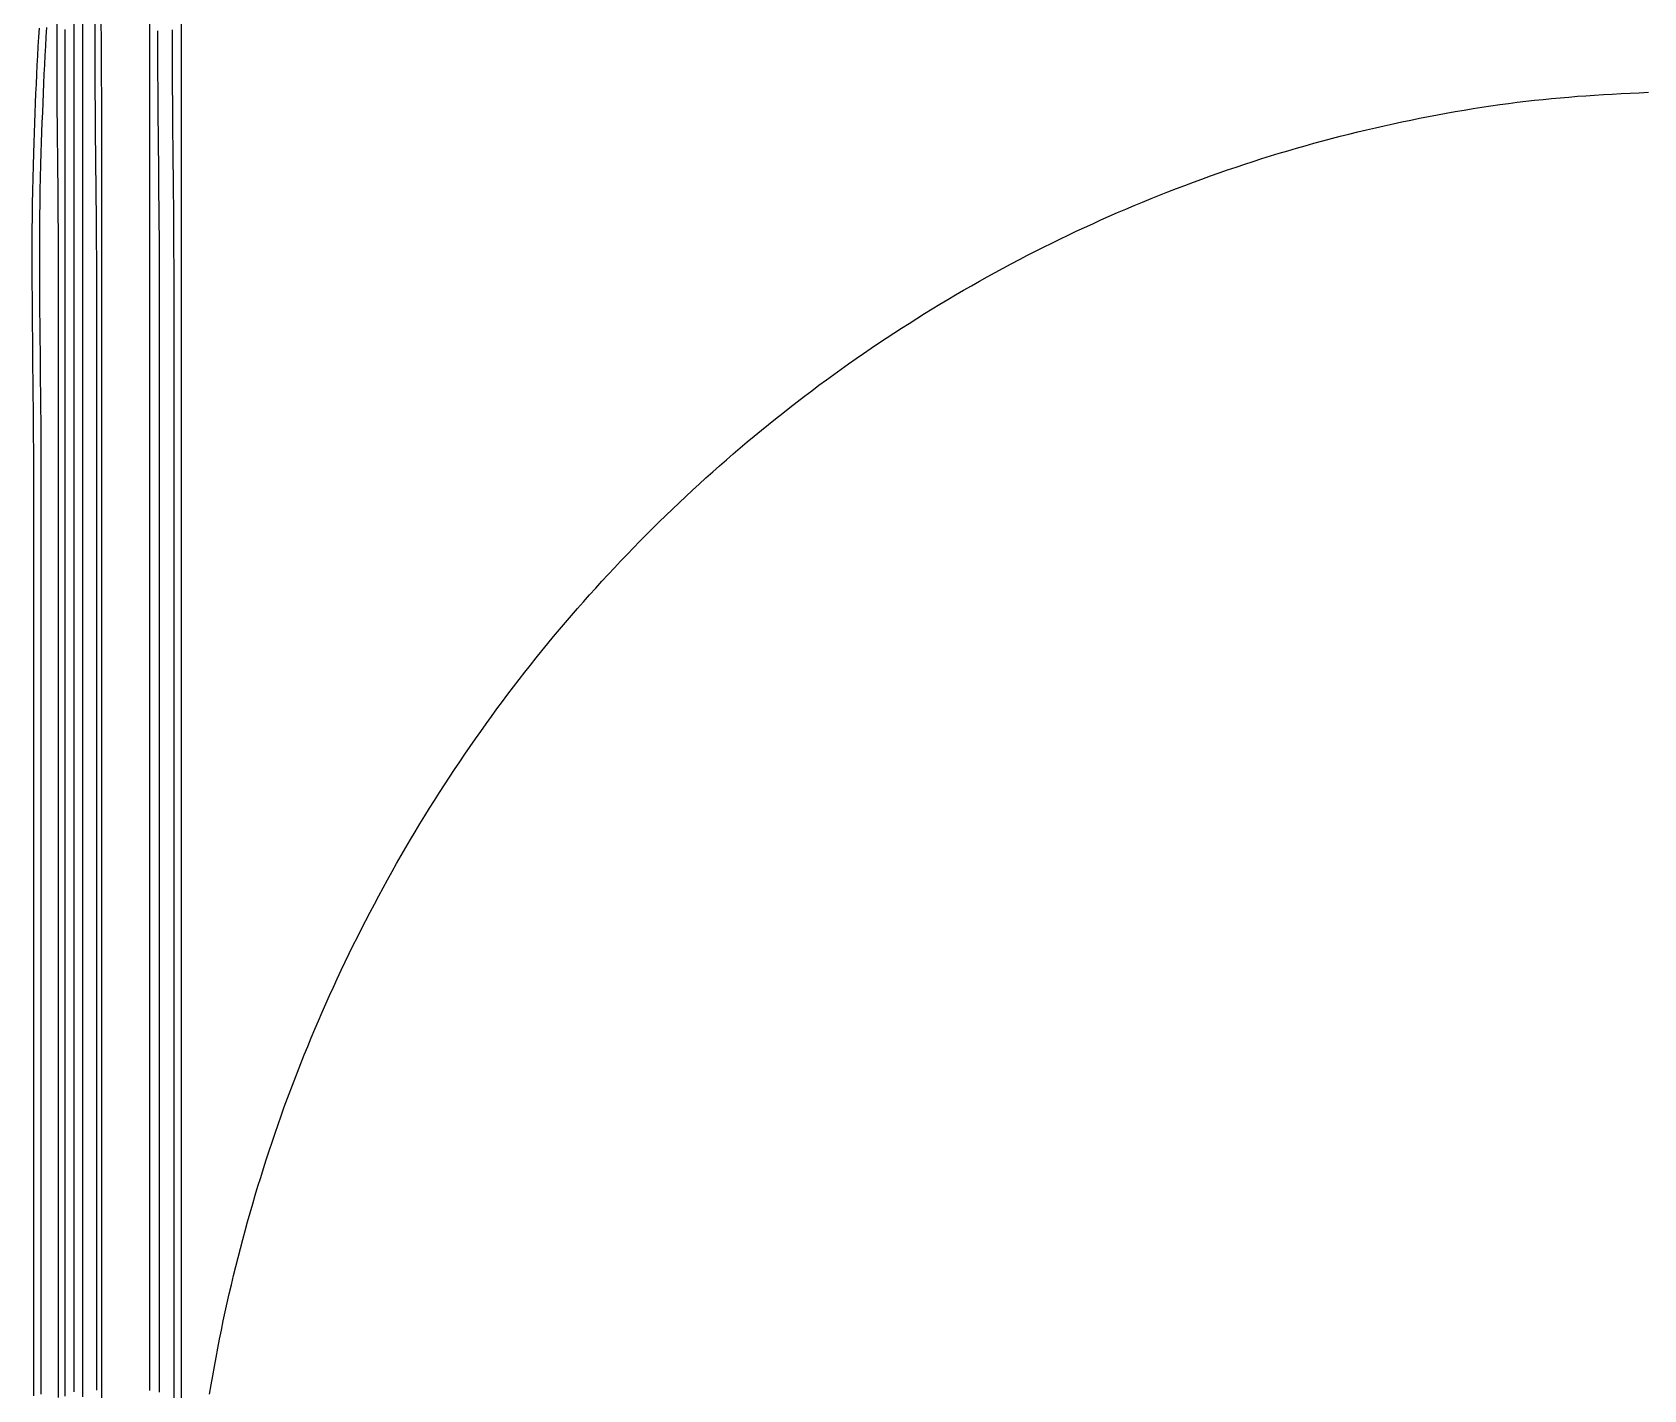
# Model space of a CAD drawing. Header units: millimetres. Extents: x -253 to 256, y -315 to 312.
# Drawn here: x -188.63 to -157.93, y -36.68 to -10.81 of the extents above; entities that cross this region are included whole.
import ezdxf

# ---------------------------------------------------------------- set-up
doc = ezdxf.new("R2010")
doc.units = ezdxf.units.MM
doc.layers.add('SKETCH', color=5, linetype='Continuous')

msp = doc.modelspace()

# ---------------------------------------------------------------- linework, layer by layer
at = {"layer": 'SKETCH', "flags": 128}
for points in [[(-188.603, -36.792), (-188.603, -36.535), (-188.603, -36.277), (-188.603, -36.02), (-188.603, -35.762), (-188.603, -35.505), (-188.603, -35.248), (-188.603, -34.99), (-188.603, -34.733), (-188.603, -34.475), (-188.603, -34.218), (-188.603, -33.961), (-188.603, -33.703), (-188.603, -33.446), (-188.603, -33.188), (-188.603, -32.931), (-188.603, -32.674), (-188.603, -32.416), (-188.603, -32.159), (-188.603, -31.901), (-188.603, -31.644), (-188.603, -31.387), (-188.603, -31.129), (-188.603, -30.872), (-188.603, -30.614), (-188.603, -30.357), (-188.603, -30.1), (-188.603, -29.842), (-188.603, -29.585), (-188.603, -29.327), (-188.603, -29.07), (-188.603, -28.813), (-188.603, -28.555), (-188.603, -28.298), (-188.603, -28.04), (-188.603, -27.783), (-188.603, -27.526), (-188.603, -27.268), (-188.603, -27.011), (-188.603, -26.753), (-188.603, -26.496), (-188.603, -26.239), (-188.603, -25.981), (-188.603, -25.724), (-188.603, -25.466), (-188.603, -25.209), (-188.603, -24.952), (-188.603, -24.694), (-188.603, -24.437), (-188.603, -24.179), (-188.603, -23.922), (-188.603, -23.665), (-188.603, -23.407), (-188.603, -23.15), (-188.603, -22.893), (-188.603, -22.635), (-188.603, -22.378), (-188.603, -22.12), (-188.603, -21.863), (-188.603, -21.606), (-188.603, -21.348), (-188.603, -21.091), (-188.603, -20.833), (-188.603, -20.576), (-188.603, -20.319), (-188.603, -20.061), (-188.603, -19.804), (-188.603, -19.546), (-188.603, -19.289), (-188.603, -19.031), (-188.604, -18.771), (-188.606, -18.509), (-188.608, -18.246), (-188.61, -17.983), (-188.612, -17.718), (-188.615, -17.453), (-188.618, -17.188), (-188.62, -16.923), (-188.623, -16.658), (-188.626, -16.394), (-188.628, -16.13), (-188.63, -15.868), (-188.631, -15.606), (-188.632, -15.346), (-188.632, -15.088), (-188.632, -14.831), (-188.631, -14.577), (-188.629, -14.325), (-188.626, -14.076), (-188.622, -13.83), (-188.617, -13.587), (-188.611, -13.347), (-188.603, -13.111), (-188.596, -12.917), (-188.589, -12.725), (-188.583, -12.535), (-188.576, -12.348), (-188.568, -12.162), (-188.561, -11.978), (-188.553, -11.796), (-188.545, -11.615), (-188.536, -11.436), (-188.527, -11.258), (-188.517, -11.081), (-188.506, -10.904), (-188.495, -10.729)], [(-188.461, -36.764), (-188.461, -36.507), (-188.461, -36.25), (-188.461, -35.992), (-188.461, -35.735), (-188.461, -35.478), (-188.461, -35.221), (-188.461, -34.964), (-188.461, -34.706), (-188.461, -34.449), (-188.461, -34.192), (-188.461, -33.935), (-188.461, -33.678), (-188.461, -33.42), (-188.461, -33.163), (-188.461, -32.906), (-188.461, -32.649), (-188.461, -32.392), (-188.461, -32.134), (-188.461, -31.877), (-188.461, -31.62), (-188.461, -31.363), (-188.461, -31.106), (-188.461, -30.848), (-188.461, -30.591), (-188.461, -30.334), (-188.461, -30.077), (-188.461, -29.82), (-188.461, -29.562), (-188.461, -29.305), (-188.461, -29.048), (-188.461, -28.791), (-188.461, -28.534), (-188.461, -28.276), (-188.461, -28.019), (-188.461, -27.762), (-188.461, -27.505), (-188.461, -27.248), (-188.461, -26.99), (-188.461, -26.733), (-188.461, -26.476), (-188.461, -26.219), (-188.461, -25.962), (-188.461, -25.704), (-188.461, -25.447), (-188.461, -25.19), (-188.461, -24.933), (-188.461, -24.676), (-188.461, -24.418), (-188.461, -24.161), (-188.461, -23.904), (-188.461, -23.647), (-188.461, -23.39), (-188.461, -23.132), (-188.461, -22.875), (-188.461, -22.618), (-188.461, -22.361), (-188.461, -22.104), (-188.461, -21.846), (-188.461, -21.589), (-188.461, -21.332), (-188.461, -21.075), (-188.461, -20.818), (-188.461, -20.56), (-188.461, -20.303), (-188.461, -20.046), (-188.461, -19.789), (-188.461, -19.532), (-188.461, -19.274), (-188.461, -19.016), (-188.462, -18.756), (-188.463, -18.495), (-188.465, -18.233), (-188.467, -17.969), (-188.47, -17.705), (-188.472, -17.44), (-188.475, -17.175), (-188.478, -16.91), (-188.48, -16.646), (-188.483, -16.382), (-188.485, -16.118), (-188.487, -15.856), (-188.488, -15.594), (-188.489, -15.334), (-188.49, -15.076), (-188.489, -14.82), (-188.488, -14.566), (-188.486, -14.315), (-188.483, -14.066), (-188.479, -13.82), (-188.474, -13.577), (-188.468, -13.337), (-188.461, -13.102), (-188.454, -12.907), (-188.447, -12.715), (-188.44, -12.526), (-188.433, -12.338), (-188.426, -12.153), (-188.418, -11.969), (-188.411, -11.787), (-188.402, -11.606), (-188.394, -11.427), (-188.385, -11.249), (-188.375, -11.072), (-188.364, -10.896), (-188.353, -10.721)], [(-188.129, -36.825), (-188.129, -36.547), (-188.129, -36.27), (-188.129, -35.992), (-188.129, -35.714), (-188.129, -35.437), (-188.129, -35.159), (-188.129, -34.881), (-188.129, -34.603), (-188.129, -34.326), (-188.129, -34.048), (-188.129, -33.77), (-188.129, -33.493), (-188.129, -33.215), (-188.129, -32.937), (-188.129, -32.659), (-188.129, -32.382), (-188.129, -32.104), (-188.129, -31.826), (-188.129, -31.549), (-188.129, -31.271), (-188.129, -30.993), (-188.129, -30.716), (-188.129, -30.438), (-188.129, -30.16), (-188.129, -29.882), (-188.129, -29.605), (-188.129, -29.327), (-188.129, -29.049), (-188.129, -28.772), (-188.129, -28.494), (-188.129, -28.216), (-188.129, -27.938), (-188.129, -27.661), (-188.129, -27.383), (-188.129, -27.105), (-188.129, -26.828), (-188.129, -26.55), (-188.129, -26.272), (-188.129, -25.995), (-188.129, -25.717), (-188.129, -25.439), (-188.129, -25.161), (-188.129, -24.884), (-188.129, -24.606), (-188.129, -24.328), (-188.129, -24.051), (-188.129, -23.773), (-188.129, -23.495), (-188.129, -23.217), (-188.129, -22.94), (-188.129, -22.662), (-188.129, -22.384), (-188.129, -22.107), (-188.129, -21.829), (-188.129, -21.551), (-188.129, -21.273), (-188.129, -20.996), (-188.129, -20.718), (-188.129, -20.44), (-188.129, -20.163), (-188.129, -19.885), (-188.129, -19.607), (-188.129, -19.33), (-188.129, -19.052), (-188.129, -18.774), (-188.129, -18.496), (-188.129, -18.219), (-188.129, -17.941), (-188.129, -17.663), (-188.129, -17.386), (-188.129, -17.108), (-188.129, -16.83), (-188.129, -16.552), (-188.129, -16.275), (-188.129, -15.997), (-188.129, -15.719), (-188.129, -15.44), (-188.13, -15.159), (-188.132, -14.876), (-188.134, -14.592), (-188.136, -14.306), (-188.139, -14.019), (-188.141, -13.731), (-188.144, -13.443), (-188.147, -13.156), (-188.15, -12.868), (-188.153, -12.581), (-188.155, -12.295), (-188.157, -12.011), (-188.159, -11.728), (-188.16, -11.446), (-188.16, -11.167), (-188.16, -10.891), (-188.158, -10.618)], [(-187.836, -36.719), (-187.836, -36.461), (-187.836, -36.203), (-187.836, -35.945), (-187.836, -35.687), (-187.836, -35.429), (-187.836, -35.17), (-187.836, -34.912), (-187.836, -34.654), (-187.836, -34.396), (-187.836, -34.138), (-187.836, -33.88), (-187.836, -33.622), (-187.836, -33.363), (-187.836, -33.105), (-187.836, -32.847), (-187.836, -32.589), (-187.836, -32.331), (-187.836, -32.073), (-187.836, -31.815), (-187.836, -31.556), (-187.836, -31.298), (-187.836, -31.04), (-187.836, -30.782), (-187.836, -30.524), (-187.836, -30.266), (-187.836, -30.008), (-187.836, -29.749), (-187.836, -29.491), (-187.836, -29.233), (-187.836, -28.975), (-187.836, -28.717), (-187.836, -28.459), (-187.836, -28.2), (-187.836, -27.942), (-187.836, -27.684), (-187.836, -27.426), (-187.836, -27.168), (-187.836, -26.91), (-187.836, -26.652), (-187.836, -26.393), (-187.836, -26.135), (-187.836, -25.877), (-187.836, -25.619), (-187.836, -25.361), (-187.836, -25.103), (-187.836, -24.845), (-187.836, -24.586), (-187.836, -24.328), (-187.836, -24.07), (-187.836, -23.812), (-187.836, -23.554), (-187.836, -23.296), (-187.836, -23.038), (-187.836, -22.779), (-187.836, -22.521), (-187.836, -22.263), (-187.836, -22.005), (-187.836, -21.747), (-187.836, -21.489), (-187.836, -21.23), (-187.836, -20.972), (-187.836, -20.714), (-187.836, -20.456), (-187.836, -20.198), (-187.836, -19.94), (-187.836, -19.682), (-187.836, -19.423), (-187.836, -19.165), (-187.836, -18.907), (-187.836, -18.649), (-187.836, -18.391), (-187.836, -18.133), (-187.836, -17.875), (-187.836, -17.616), (-187.836, -17.358), (-187.836, -17.1), (-187.836, -16.842), (-187.836, -16.584), (-187.836, -16.326), (-187.836, -16.068), (-187.836, -15.809), (-187.836, -15.551), (-187.836, -15.293), (-187.836, -15.035), (-187.836, -14.777), (-187.836, -14.519), (-187.836, -14.26), (-187.836, -14.002), (-187.836, -13.744), (-187.836, -13.486), (-187.836, -13.228), (-187.836, -12.97), (-187.836, -12.712), (-187.836, -12.453), (-187.836, -12.195), (-187.836, -11.937), (-187.836, -11.679), (-187.836, -11.421), (-187.836, -11.163), (-187.836, -10.905), (-187.836, -10.646)], [(-187.666, -36.81), (-187.666, -36.543), (-187.666, -36.275), (-187.666, -36.008), (-187.666, -35.74), (-187.666, -35.473), (-187.666, -35.205), (-187.666, -34.938), (-187.666, -34.671), (-187.666, -34.403), (-187.666, -34.136), (-187.666, -33.868), (-187.666, -33.601), (-187.666, -33.333), (-187.666, -33.066), (-187.666, -32.798), (-187.666, -32.531), (-187.666, -32.264), (-187.666, -31.996), (-187.666, -31.729), (-187.666, -31.461), (-187.666, -31.194), (-187.666, -30.926), (-187.666, -30.659), (-187.666, -30.391), (-187.666, -30.124), (-187.666, -29.856), (-187.666, -29.589), (-187.666, -29.321), (-187.666, -29.054), (-187.666, -28.787), (-187.666, -28.519), (-187.666, -28.252), (-187.666, -27.984), (-187.666, -27.717), (-187.666, -27.449), (-187.666, -27.182), (-187.666, -26.914), (-187.666, -26.647), (-187.666, -26.379), (-187.666, -26.112), (-187.666, -25.844), (-187.666, -25.577), (-187.666, -25.309), (-187.666, -25.042), (-187.666, -24.774), (-187.666, -24.507), (-187.666, -24.239), (-187.666, -23.972), (-187.666, -23.704), (-187.666, -23.437), (-187.666, -23.169), (-187.666, -22.902), (-187.666, -22.634), (-187.666, -22.367), (-187.666, -22.099), (-187.666, -21.832), (-187.666, -21.564), (-187.666, -21.297), (-187.666, -21.029), (-187.666, -20.762), (-187.666, -20.494), (-187.666, -20.227), (-187.666, -19.959), (-187.666, -19.692), (-187.666, -19.424), (-187.666, -19.157), (-187.666, -18.889), (-187.666, -18.622), (-187.666, -18.354), (-187.666, -18.087), (-187.666, -17.819), (-187.666, -17.552), (-187.666, -17.284), (-187.666, -17.017), (-187.666, -16.749), (-187.666, -16.482), (-187.666, -16.215), (-187.666, -15.947), (-187.666, -15.68), (-187.666, -15.412), (-187.666, -15.145), (-187.666, -14.877), (-187.666, -14.61), (-187.666, -14.342), (-187.666, -14.075), (-187.666, -13.808), (-187.666, -13.54), (-187.666, -13.273), (-187.666, -13.005), (-187.666, -12.738), (-187.666, -12.47), (-187.666, -12.203), (-187.666, -11.935), (-187.666, -11.668), (-187.666, -11.4), (-187.666, -11.133), (-187.666, -10.866), (-187.666, -10.598)], [(-187.403, -36.683), (-187.403, -36.406), (-187.403, -36.13), (-187.403, -35.853), (-187.403, -35.576), (-187.403, -35.3), (-187.403, -35.023), (-187.403, -34.747), (-187.403, -34.47), (-187.403, -34.193), (-187.403, -33.917), (-187.403, -33.64), (-187.403, -33.363), (-187.403, -33.087), (-187.403, -32.81), (-187.403, -32.533), (-187.403, -32.257), (-187.403, -31.98), (-187.403, -31.704), (-187.403, -31.427), (-187.403, -31.15), (-187.403, -30.874), (-187.403, -30.597), (-187.403, -30.32), (-187.403, -30.044), (-187.403, -29.767), (-187.403, -29.49), (-187.403, -29.214), (-187.403, -28.937), (-187.403, -28.661), (-187.403, -28.384), (-187.403, -28.107), (-187.403, -27.831), (-187.403, -27.554), (-187.403, -27.277), (-187.403, -27.001), (-187.403, -26.724), (-187.403, -26.447), (-187.403, -26.171), (-187.403, -25.894), (-187.403, -25.618), (-187.403, -25.341), (-187.403, -25.064), (-187.403, -24.788), (-187.403, -24.511), (-187.403, -24.234), (-187.403, -23.958), (-187.403, -23.681), (-187.403, -23.404), (-187.403, -23.128), (-187.403, -22.851), (-187.403, -22.575), (-187.403, -22.298), (-187.403, -22.021), (-187.403, -21.745), (-187.403, -21.468), (-187.403, -21.191), (-187.403, -20.915), (-187.403, -20.638), (-187.403, -20.361), (-187.403, -20.085), (-187.403, -19.808), (-187.403, -19.532), (-187.403, -19.255), (-187.403, -18.978), (-187.403, -18.702), (-187.403, -18.425), (-187.403, -18.148), (-187.403, -17.872), (-187.403, -17.595), (-187.403, -17.318), (-187.403, -17.042), (-187.403, -16.765), (-187.403, -16.489), (-187.403, -16.212), (-187.403, -15.935), (-187.403, -15.659), (-187.403, -15.381), (-187.404, -15.101), (-187.406, -14.819), (-187.408, -14.535), (-187.41, -14.25), (-187.413, -13.965), (-187.416, -13.678), (-187.418, -13.392), (-187.421, -13.105), (-187.424, -12.818), (-187.427, -12.533), (-187.429, -12.248), (-187.431, -11.964), (-187.433, -11.682), (-187.434, -11.402), (-187.434, -11.124), (-187.434, -10.849), (-187.432, -10.577)], [(-187.309, -36.913), (-187.309, -36.653), (-187.309, -36.393), (-187.309, -36.134), (-187.309, -35.874), (-187.309, -35.614), (-187.309, -35.355), (-187.309, -35.095), (-187.309, -34.835), (-187.309, -34.576), (-187.309, -34.316), (-187.309, -34.056), (-187.309, -33.797), (-187.309, -33.537), (-187.309, -33.277), (-187.309, -33.017), (-187.309, -32.758), (-187.309, -32.498), (-187.309, -32.238), (-187.309, -31.979), (-187.309, -31.719), (-187.309, -31.459), (-187.309, -31.2), (-187.309, -30.94), (-187.309, -30.68), (-187.309, -30.421), (-187.309, -30.161), (-187.309, -29.901), (-187.309, -29.642), (-187.309, -29.382), (-187.309, -29.122), (-187.309, -28.863), (-187.309, -28.603), (-187.309, -28.343), (-187.309, -28.084), (-187.309, -27.824), (-187.309, -27.564), (-187.309, -27.305), (-187.309, -27.045), (-187.309, -26.785), (-187.309, -26.526), (-187.309, -26.266), (-187.309, -26.006), (-187.309, -25.747), (-187.309, -25.487), (-187.309, -25.227), (-187.309, -24.967), (-187.309, -24.708), (-187.309, -24.448), (-187.309, -24.188), (-187.309, -23.929), (-187.309, -23.669), (-187.309, -23.409), (-187.309, -23.149), (-187.309, -22.89), (-187.309, -22.63), (-187.309, -22.37), (-187.309, -22.111), (-187.309, -21.851), (-187.309, -21.591), (-187.309, -21.331), (-187.309, -21.072), (-187.309, -20.812), (-187.309, -20.552), (-187.309, -20.293), (-187.309, -20.033), (-187.309, -19.773), (-187.309, -19.513), (-187.309, -19.254), (-187.309, -18.994), (-187.309, -18.734), (-187.309, -18.474), (-187.309, -18.215), (-187.309, -17.955), (-187.309, -17.695), (-187.309, -17.436), (-187.309, -17.176), (-187.309, -16.916), (-187.309, -16.657), (-187.309, -16.397), (-187.309, -16.137), (-187.309, -15.878), (-187.309, -15.618), (-187.309, -15.358), (-187.309, -15.099), (-187.309, -14.839), (-187.309, -14.579), (-187.309, -14.32), (-187.309, -14.06), (-187.309, -13.8), (-187.309, -13.541), (-187.309, -13.281), (-187.309, -13.021), (-187.309, -12.762), (-187.309, -12.502), (-187.309, -12.242), (-187.309, -11.982), (-187.31, -11.719), (-187.311, -11.455), (-187.313, -11.19), (-187.315, -10.924), (-187.317, -10.657)], [(-186.394, -36.694), (-186.394, -36.438), (-186.394, -36.181), (-186.394, -35.925), (-186.394, -35.669), (-186.394, -35.413), (-186.394, -35.157), (-186.394, -34.901), (-186.394, -34.644), (-186.394, -34.388), (-186.394, -34.132), (-186.394, -33.876), (-186.394, -33.62), (-186.394, -33.364), (-186.394, -33.107), (-186.394, -32.851), (-186.394, -32.595), (-186.394, -32.339), (-186.394, -32.083), (-186.394, -31.827), (-186.394, -31.57), (-186.394, -31.314), (-186.394, -31.058), (-186.394, -30.802), (-186.394, -30.546), (-186.394, -30.29), (-186.394, -30.033), (-186.394, -29.777), (-186.394, -29.521), (-186.394, -29.265), (-186.394, -29.009), (-186.394, -28.753), (-186.394, -28.496), (-186.394, -28.24), (-186.394, -27.984), (-186.394, -27.728), (-186.394, -27.472), (-186.394, -27.216), (-186.394, -26.959), (-186.394, -26.703), (-186.394, -26.447), (-186.394, -26.191), (-186.394, -25.935), (-186.394, -25.679), (-186.394, -25.422), (-186.394, -25.166), (-186.394, -24.91), (-186.394, -24.654), (-186.394, -24.398), (-186.394, -24.142), (-186.394, -23.885), (-186.394, -23.629), (-186.394, -23.373), (-186.394, -23.117), (-186.394, -22.861), (-186.394, -22.605), (-186.394, -22.348), (-186.394, -22.092), (-186.394, -21.836), (-186.394, -21.58), (-186.394, -21.324), (-186.394, -21.068), (-186.394, -20.811), (-186.394, -20.555), (-186.394, -20.299), (-186.394, -20.043), (-186.394, -19.787), (-186.394, -19.531), (-186.394, -19.274), (-186.394, -19.018), (-186.394, -18.762), (-186.394, -18.506), (-186.394, -18.25), (-186.394, -17.994), (-186.394, -17.737), (-186.394, -17.481), (-186.394, -17.225), (-186.394, -16.969), (-186.394, -16.713), (-186.394, -16.457), (-186.394, -16.2), (-186.394, -15.944), (-186.394, -15.688), (-186.394, -15.432), (-186.394, -15.176), (-186.394, -14.92), (-186.394, -14.663), (-186.394, -14.407), (-186.394, -14.151), (-186.394, -13.895), (-186.394, -13.639), (-186.394, -13.383), (-186.394, -13.126), (-186.394, -12.87), (-186.394, -12.614), (-186.394, -12.358), (-186.394, -12.102), (-186.394, -11.846), (-186.394, -11.589), (-186.394, -11.333), (-186.394, -11.077), (-186.394, -10.821), (-186.394, -10.565)], [(-185.792, -36.878), (-185.792, -36.623), (-185.792, -36.368), (-185.792, -36.113), (-185.792, -35.858), (-185.792, -35.604), (-185.792, -35.349), (-185.792, -35.094), (-185.792, -34.839), (-185.792, -34.584), (-185.792, -34.329), (-185.792, -34.075), (-185.792, -33.82), (-185.792, -33.565), (-185.792, -33.31), (-185.792, -33.055), (-185.792, -32.8), (-185.792, -32.545), (-185.792, -32.291), (-185.792, -32.036), (-185.792, -31.781), (-185.792, -31.526), (-185.792, -31.271), (-185.792, -31.016), (-185.792, -30.762), (-185.792, -30.507), (-185.792, -30.252), (-185.792, -29.997), (-185.792, -29.742), (-185.792, -29.487), (-185.792, -29.232), (-185.792, -28.977), (-185.792, -28.722), (-185.792, -28.468), (-185.792, -28.213), (-185.792, -27.958), (-185.792, -27.703), (-185.792, -27.448), (-185.792, -27.193), (-185.792, -26.938), (-185.792, -26.683), (-185.792, -26.428), (-185.792, -26.174), (-185.792, -25.919), (-185.792, -25.664), (-185.792, -25.409), (-185.792, -25.154), (-185.792, -24.899), (-185.792, -24.644), (-185.792, -24.389), (-185.792, -24.135), (-185.792, -23.88), (-185.792, -23.625), (-185.792, -23.37), (-185.792, -23.115), (-185.792, -22.86), (-185.792, -22.606), (-185.792, -22.351), (-185.792, -22.096), (-185.792, -21.841), (-185.792, -21.586), (-185.792, -21.331), (-185.792, -21.077), (-185.792, -20.822), (-185.792, -20.567), (-185.792, -20.312), (-185.792, -20.057), (-185.792, -19.802), (-185.792, -19.547), (-185.792, -19.293), (-185.792, -19.038), (-185.792, -18.783), (-185.792, -18.528), (-185.792, -18.273), (-185.792, -18.018), (-185.792, -17.763), (-185.792, -17.509), (-185.792, -17.254), (-185.792, -16.999), (-185.792, -16.744), (-185.792, -16.489), (-185.792, -16.234), (-185.792, -15.979), (-185.792, -15.724), (-185.792, -15.469), (-185.792, -15.215), (-185.792, -14.96), (-185.792, -14.705), (-185.792, -14.45), (-185.792, -14.195), (-185.792, -13.94), (-185.792, -13.685), (-185.792, -13.43), (-185.792, -13.175), (-185.792, -12.921), (-185.792, -12.666), (-185.792, -12.411), (-185.792, -12.156), (-185.792, -11.901), (-185.792, -11.646), (-185.792, -11.391), (-185.792, -11.137), (-185.792, -10.882), (-185.792, -10.627)], [(-188.006, -36.801), (-188.006, -36.543), (-188.006, -36.286), (-188.006, -36.028), (-188.006, -35.77), (-188.006, -35.512), (-188.006, -35.254), (-188.006, -34.996), (-188.006, -34.738), (-188.006, -34.48), (-188.006, -34.223), (-188.006, -33.965), (-188.006, -33.707), (-188.006, -33.449), (-188.006, -33.191), (-188.006, -32.933), (-188.006, -32.675), (-188.006, -32.417), (-188.006, -32.16), (-188.006, -31.902), (-188.006, -31.644), (-188.006, -31.386), (-188.006, -31.128), (-188.006, -30.87), (-188.006, -30.612), (-188.006, -30.354), (-188.006, -30.096), (-188.006, -29.838), (-188.006, -29.58), (-188.006, -29.323), (-188.006, -29.065), (-188.006, -28.807), (-188.006, -28.549), (-188.006, -28.291), (-188.006, -28.033), (-188.006, -27.775), (-188.006, -27.517), (-188.006, -27.259), (-188.006, -27.001), (-188.006, -26.743), (-188.006, -26.485), (-188.006, -26.227), (-188.006, -25.97), (-188.006, -25.712), (-188.006, -25.454), (-188.006, -25.196), (-188.006, -24.938), (-188.006, -24.68), (-188.006, -24.422), (-188.006, -24.164), (-188.006, -23.906), (-188.006, -23.648), (-188.006, -23.391), (-188.006, -23.133), (-188.006, -22.875), (-188.006, -22.617), (-188.006, -22.359), (-188.006, -22.101), (-188.006, -21.843), (-188.006, -21.585), (-188.006, -21.328), (-188.006, -21.07), (-188.006, -20.812), (-188.006, -20.554), (-188.006, -20.296), (-188.006, -20.038), (-188.006, -19.78), (-188.006, -19.522), (-188.006, -19.265), (-188.006, -19.007), (-188.006, -18.749), (-188.006, -18.491), (-188.006, -18.233), (-188.006, -17.975), (-188.006, -17.717), (-188.006, -17.459), (-188.006, -17.201), (-188.006, -16.943), (-188.006, -16.685), (-188.006, -16.427), (-188.006, -16.17), (-188.006, -15.912), (-188.006, -15.654), (-188.006, -15.396), (-188.006, -15.138), (-188.006, -14.88), (-188.006, -14.622), (-188.006, -14.364), (-188.006, -14.106), (-188.006, -13.848), (-188.006, -13.59), (-188.006, -13.332), (-188.006, -13.074), (-188.006, -12.817), (-188.006, -12.559), (-188.006, -12.301), (-188.006, -12.043), (-188.006, -11.785), (-188.006, -11.527), (-188.006, -11.269), (-188.006, -11.011), (-188.006, -10.754)], [(-186.209, -36.724), (-186.209, -36.449), (-186.209, -36.174), (-186.209, -35.9), (-186.209, -35.625), (-186.209, -35.35), (-186.209, -35.075), (-186.209, -34.8), (-186.209, -34.525), (-186.209, -34.25), (-186.209, -33.975), (-186.209, -33.701), (-186.209, -33.426), (-186.209, -33.151), (-186.209, -32.876), (-186.209, -32.601), (-186.209, -32.326), (-186.209, -32.051), (-186.209, -31.776), (-186.209, -31.502), (-186.209, -31.227), (-186.209, -30.952), (-186.209, -30.677), (-186.209, -30.402), (-186.209, -30.127), (-186.209, -29.852), (-186.209, -29.577), (-186.209, -29.303), (-186.209, -29.028), (-186.209, -28.753), (-186.209, -28.478), (-186.209, -28.203), (-186.209, -27.928), (-186.209, -27.653), (-186.209, -27.378), (-186.209, -27.104), (-186.209, -26.829), (-186.209, -26.554), (-186.209, -26.279), (-186.209, -26.004), (-186.209, -25.729), (-186.209, -25.454), (-186.209, -25.179), (-186.209, -24.905), (-186.209, -24.63), (-186.209, -24.355), (-186.209, -24.08), (-186.209, -23.805), (-186.209, -23.53), (-186.209, -23.255), (-186.209, -22.98), (-186.209, -22.706), (-186.209, -22.431), (-186.209, -22.156), (-186.209, -21.881), (-186.209, -21.606), (-186.209, -21.331), (-186.209, -21.056), (-186.209, -20.781), (-186.209, -20.507), (-186.209, -20.232), (-186.209, -19.957), (-186.209, -19.682), (-186.209, -19.407), (-186.209, -19.132), (-186.209, -18.857), (-186.209, -18.582), (-186.209, -18.308), (-186.209, -18.033), (-186.209, -17.758), (-186.209, -17.483), (-186.209, -17.208), (-186.209, -16.933), (-186.209, -16.658), (-186.209, -16.383), (-186.209, -16.109), (-186.209, -15.834), (-186.209, -15.559), (-186.209, -15.283), (-186.21, -15.005), (-186.211, -14.724), (-186.213, -14.443), (-186.216, -14.16), (-186.218, -13.876), (-186.221, -13.591), (-186.223, -13.306), (-186.226, -13.021), (-186.229, -12.737), (-186.231, -12.453), (-186.234, -12.17), (-186.236, -11.888), (-186.237, -11.608), (-186.238, -11.33), (-186.238, -11.053), (-186.238, -10.78)], [(-185.931, -36.944), (-185.931, -36.669), (-185.931, -36.395), (-185.931, -36.12), (-185.931, -35.846), (-185.931, -35.572), (-185.931, -35.297), (-185.931, -35.023), (-185.931, -34.748), (-185.931, -34.474), (-185.931, -34.199), (-185.931, -33.925), (-185.931, -33.65), (-185.931, -33.376), (-185.931, -33.101), (-185.931, -32.827), (-185.931, -32.552), (-185.931, -32.278), (-185.931, -32.003), (-185.931, -31.729), (-185.931, -31.455), (-185.931, -31.18), (-185.931, -30.906), (-185.931, -30.631), (-185.931, -30.357), (-185.931, -30.082), (-185.931, -29.808), (-185.931, -29.533), (-185.931, -29.259), (-185.931, -28.984), (-185.931, -28.71), (-185.931, -28.435), (-185.931, -28.161), (-185.931, -27.887), (-185.931, -27.612), (-185.931, -27.338), (-185.931, -27.063), (-185.931, -26.789), (-185.931, -26.514), (-185.931, -26.24), (-185.931, -25.965), (-185.931, -25.691), (-185.931, -25.416), (-185.931, -25.142), (-185.931, -24.867), (-185.931, -24.593), (-185.931, -24.319), (-185.931, -24.044), (-185.931, -23.77), (-185.931, -23.495), (-185.931, -23.221), (-185.931, -22.946), (-185.931, -22.672), (-185.931, -22.397), (-185.931, -22.123), (-185.931, -21.848), (-185.931, -21.574), (-185.931, -21.299), (-185.931, -21.025), (-185.931, -20.75), (-185.931, -20.476), (-185.931, -20.202), (-185.931, -19.927), (-185.931, -19.653), (-185.931, -19.378), (-185.931, -19.104), (-185.931, -18.829), (-185.931, -18.555), (-185.931, -18.28), (-185.931, -18.006), (-185.931, -17.731), (-185.931, -17.457), (-185.931, -17.182), (-185.931, -16.908), (-185.931, -16.634), (-185.931, -16.359), (-185.931, -16.085), (-185.931, -15.81), (-185.931, -15.536), (-185.931, -15.26), (-185.932, -14.982), (-185.934, -14.702), (-185.936, -14.421), (-185.938, -14.138), (-185.94, -13.855), (-185.943, -13.571), (-185.946, -13.286), (-185.948, -13.002), (-185.951, -12.718), (-185.954, -12.434), (-185.956, -12.152), (-185.958, -11.87), (-185.959, -11.591), (-185.96, -11.313), (-185.96, -11.037), (-185.96, -10.764)], [(-185.253, -36.76), (-185.224, -36.585), (-185.194, -36.411), (-185.163, -36.236), (-185.131, -36.062), (-185.098, -35.888), (-185.064, -35.714), (-185.028, -35.54), (-184.992, -35.367), (-184.955, -35.193), (-184.917, -35.02), (-184.878, -34.847), (-184.838, -34.675), (-184.797, -34.502), (-184.755, -34.33), (-184.711, -34.159), (-184.667, -33.987), (-184.622, -33.816), (-184.577, -33.646), (-184.53, -33.476), (-184.482, -33.306), (-184.433, -33.137), (-184.383, -32.967), (-184.332, -32.798), (-184.28, -32.63), (-184.227, -32.461), (-184.174, -32.293), (-184.119, -32.125), (-184.063, -31.957), (-184.006, -31.789), (-183.948, -31.622), (-183.889, -31.455), (-183.83, -31.289), (-183.769, -31.123), (-183.707, -30.957), (-183.645, -30.792), (-183.581, -30.627), (-183.517, -30.462), (-183.451, -30.298), (-183.385, -30.135), (-183.318, -29.971), (-183.25, -29.809), (-183.181, -29.647), (-183.111, -29.485), (-183.04, -29.324), (-182.968, -29.164), (-182.895, -29.004), (-182.822, -28.844), (-182.747, -28.684), (-182.671, -28.525), (-182.595, -28.366), (-182.517, -28.208), (-182.439, -28.05), (-182.359, -27.893), (-182.279, -27.736), (-182.197, -27.579), (-182.115, -27.423), (-182.032, -27.267), (-181.948, -27.112), (-181.863, -26.958), (-181.778, -26.804), (-181.691, -26.65), (-181.604, -26.498), (-181.515, -26.345), (-181.426, -26.194), (-181.336, -26.043), (-181.246, -25.893), (-181.154, -25.743), (-181.062, -25.594), (-180.968, -25.446), (-180.874, -25.298), (-180.779, -25.15), (-180.683, -25.003), (-180.586, -24.857), (-180.489, -24.711), (-180.39, -24.565), (-180.29, -24.421), (-180.19, -24.276), (-180.089, -24.133), (-179.987, -23.99), (-179.884, -23.847), (-179.78, -23.705), (-179.675, -23.564), (-179.57, -23.424), (-179.464, -23.284), (-179.357, -23.145), (-179.249, -23.006), (-179.141, -22.868), (-179.032, -22.731), (-178.922, -22.595), (-178.811, -22.46), (-178.7, -22.325), (-178.588, -22.191), (-178.475, -22.058), (-178.362, -21.925), (-178.247, -21.793), (-178.132, -21.662), (-178.016, -21.531), (-177.899, -21.401), (-177.781, -21.272), (-177.662, -21.143), (-177.543, -21.015), (-177.423, -20.888), (-177.302, -20.761), (-177.18, -20.635), (-177.058, -20.51), (-176.935, -20.386), (-176.811, -20.262), (-176.687, -20.139), (-176.562, -20.017), (-176.436, -19.896), (-176.31, -19.776), (-176.183, -19.656), (-176.055, -19.537), (-175.927, -19.42), (-175.798, -19.303), (-175.669, -19.186), (-175.539, -19.071), (-175.408, -18.957), (-175.277, -18.843), (-175.144, -18.729), (-175.011, -18.617), (-174.878, -18.505), (-174.743, -18.394), (-174.608, -18.284), (-174.473, -18.175), (-174.336, -18.067), (-174.199, -17.959), (-174.061, -17.852), (-173.923, -17.746), (-173.784, -17.641), (-173.645, -17.536), (-173.505, -17.433), (-173.364, -17.331), (-173.223, -17.229), (-173.082, -17.128), (-172.939, -17.028), (-172.797, -16.929), (-172.654, -16.832), (-172.51, -16.735), (-172.366, -16.639), (-172.221, -16.543), (-172.076, -16.449), (-171.93, -16.356), (-171.784, -16.263), (-171.637, -16.171), (-171.489, -16.081), (-171.34, -15.991), (-171.191, -15.901), (-171.042, -15.813), (-170.892, -15.726), (-170.741, -15.639), (-170.59, -15.554), (-170.439, -15.469), (-170.287, -15.386), (-170.134, -15.303), (-169.981, -15.221), (-169.828, -15.14), (-169.674, -15.06), (-169.52, -14.982), (-169.366, -14.904), (-169.211, -14.827), (-169.056, -14.751), (-168.9, -14.676), (-168.744, -14.602), (-168.588, -14.529), (-168.431, -14.457), (-168.274, -14.386), (-168.116, -14.316), (-167.957, -14.247), (-167.799, -14.178), (-167.639, -14.111), (-167.48, -14.044), (-167.319, -13.979), (-167.159, -13.914), (-166.998, -13.851), (-166.837, -13.788), (-166.675, -13.727), (-166.513, -13.666), (-166.351, -13.607), (-166.188, -13.548), (-166.025, -13.491), (-165.862, -13.434), (-165.698, -13.378), (-165.535, -13.324), (-165.371, -13.271), (-165.207, -13.218), (-165.042, -13.167), (-164.878, -13.116), (-164.713, -13.067), (-164.548, -13.019), (-164.382, -12.972), (-164.217, -12.925), (-164.05, -12.88), (-163.884, -12.835), (-163.717, -12.792), (-163.549, -12.75), (-163.382, -12.708), (-163.214, -12.668), (-163.046, -12.629), (-162.878, -12.591), (-162.709, -12.553), (-162.541, -12.517), (-162.372, -12.482), (-162.203, -12.448), (-162.034, -12.415), (-161.864, -12.383), (-161.695, -12.352), (-161.525, -12.322), (-161.356, -12.293), (-161.186, -12.265), (-161.017, -12.238), (-160.847, -12.213), (-160.678, -12.188), (-160.511, -12.165), (-160.345, -12.144), (-160.18, -12.124), (-160.015, -12.106), (-159.852, -12.088), (-159.689, -12.072), (-159.525, -12.057), (-159.362, -12.043), (-159.198, -12.03), (-159.034, -12.018), (-158.869, -12.007), (-158.703, -11.997), (-158.535, -11.987), (-158.366, -11.978), (-158.195, -11.969), (-158.022, -11.961), (-157.846, -11.953)]]:
    msp.add_lwpolyline(points, dxfattribs=at)

doc.saveas('drawing.dxf')
